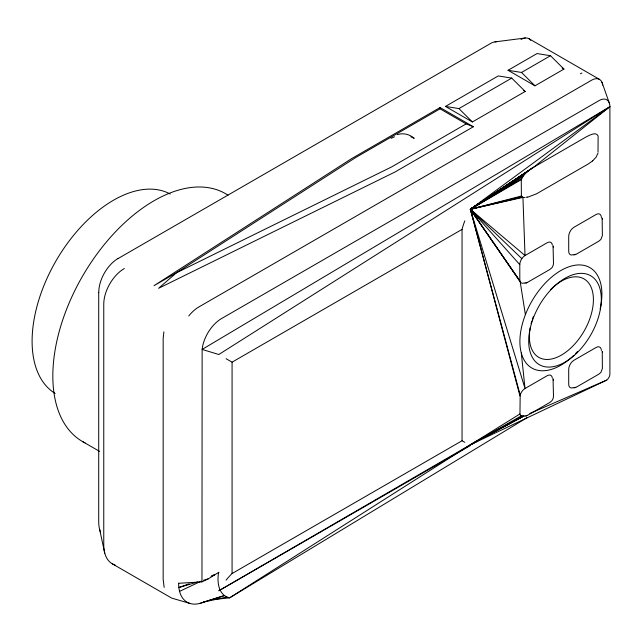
<?xml version="1.0" encoding="UTF-8"?>
<svg xmlns="http://www.w3.org/2000/svg" width="642" height="642" viewBox="0 0 642 642"><rect width="100%" height="100%" fill="white"/><g stroke="black" fill="none" stroke-linecap="round" stroke-linejoin="round"><path stroke-width="0.96" d="M598.015 151.801L598.119 136.056C596.185 131.08 588.963 135.614 585.769 137.131L533.63 167.233C528.687 170.483 522.66 174.271 521.28 180.418L521.384 196.043L522.933 197.383L524.891 197.503M163.87 331.882L163.164 338.43L163.164 579.309L164.159 587.414M552.345 378.002A7.415 4.277 -60 0 0 547.144 375.739L525.02 388.514A7.415 4.277 -60 0 0 520.172 395.047L519.956 413.954A7.415 4.277 -60 0 0 521.312 415.888L524.337 415.864L470.361 444.77L218.81 590.776L470.361 445.548L470.361 444.77L519.956 413.954M218.529 572.68L218.81 572.311L218.529 572.68A37.565 21.515 -60.9 0 0 229.611 597.846L526.938 417.725M598.071 152.876L596.161 157.089L592.63 160.909M592.735 160.821L588.409 163.879L536.535 193.828L527.708 197.198M532.017 168.212L470.361 209.276L519.956 395.921M528.904 170.419L470.361 209.276L520.172 395.047M527.451 171.607L470.361 209.276L525.02 388.514L521.296 352.964M526.111 172.826L470.361 209.276L520.172 281.605L525.389 314.676M178.556 583.289L201.965 581.885L202.134 349.433A27.694 15.986 -60 0 1 221.554 318.56L599.211 100.521A15.111 8.723 -60 0 1 609.9 106.692L609.9 373.973A5.288 3.049 -60 0 1 606.65 380.136L470.361 444.77L229.611 597.846L213.128 599.596M201.965 581.885L208.361 578.811L218.577 572.447M524.891 174.046L470.361 209.276L520.172 281.605A7.415 4.277 -60 0 0 524.337 282.889M523.832 175.258L470.361 209.276L519.956 280.979M522.933 176.438L470.361 209.276L519.779 264.624L519.819 280.281M521.697 178.604L470.361 209.276L521.826 258.638M521.384 179.567L470.361 209.276L525.02 255.54L547.144 242.764A7.415 4.277 -60 0 1 552.345 245.027M118.048 258.565L490.945 43.279A15.023 8.675 -60 0 1 496.226 41.874M473.355 126.763L440.059 107.543L351.84 158.478L154.032 285.666L176.414 272.802L355.54 157.627L440.059 108.827L466.148 123.89L473.355 126.763L394.999 172L158.606 288.298L176.414 272.802L391.54 166.968L466.148 123.89M445.46 106.42L498.272 75.933L511.73 78.099L525.188 91.469L472.384 121.964L445.46 106.42L458.926 108.594L472.384 121.964M508.055 70.283L537.041 53.551L550.499 55.718L563.957 69.087L534.971 85.819L508.055 70.283L521.513 72.458L534.971 85.819M458.926 108.594L511.73 78.099M521.513 72.458L550.499 55.718M226.064 358.701L232.075 362.168L462.047 229.395A65.388 53.39 -60 0 1 464.8 220.864M226.064 580.175A65.388 53.39 -60 0 1 232.075 573.523L462.047 440.749L462.047 229.395M521.312 415.888L470.361 444.77L523.663 416.096M522.395 416.217L470.361 444.77L523.013 416.217M580.432 73.782L581.901 73.044M573.691 254.986L576.781 253.927L598.793 241.215L600.92 239.418L602.381 235.566L602.148 218.039L602.348 219.099M524.755 283.242L527.844 282.183L549.865 269.471L551.992 267.666L553.147 265.475L553.484 263.196L553.051 245.766M573.691 387.961L576.781 386.901L598.793 374.19L600.92 372.392L602.381 368.54L602.252 351.543M524.755 416.209L527.844 415.149L549.865 402.438L551.992 400.64L553.147 398.449L553.484 396.17L553.051 378.74M179.535 591.402L201.147 581.146M211.049 576.444L214.653 574.734L211.82 575.738M391.106 138.319L394.493 136.818M529.819 413.48L606.65 380.136M189.181 583.819L178.805 587.526L197.872 581.909M574.791 254.762L575.81 254.409M526.408 282.825L526.881 282.665M525.854 283.018L526.376 282.841M574.791 387.736L575.304 387.559M575.336 387.543L575.81 387.383M525.854 415.984L526.376 415.807M526.408 415.799L526.881 415.631M199.863 603.368L224.475 595.543L203.554 602.092L226.899 596.98M203.594 580.224L208.361 578.811M521.384 196.043L470.361 209.276L609.9 106.692L202.134 349.433L218.81 354.504L609.9 106.692L533.63 167.233L470.361 209.276L522.933 197.383L525.02 255.54A7.415 4.277 -60 0 0 519.779 264.624M526.111 197.327L527.451 196.99M521.697 196.637L470.361 209.276L522.219 197.086M397.334 134.627C403.16 132.717 409.676 134.25 414.226 138.319L410.84 136.818M494.982 41.882L525.325 37.99M189.807 603.392L171.671 598.095L112.27 563.804M599.548 79.407L528.968 38.697M562.223 68.084L563.957 69.087M523.455 90.466L525.188 91.469M462.047 440.749L464.8 442.338M82.465 441.511L99.534 451.366M601.955 82.224L609.539 103.707M99.646 529.473L104.75 553.115M602.252 351.575L602.348 352.073M553.211 246.287L553.42 247.347M553.211 379.262L553.42 380.321M440.059 107.543L440.059 108.827M232.075 362.168L232.075 573.523M98.716 292.343L98.716 521.745A39.339 22.711 -60 0 0 100.465 531.985M124.331 268.517A29.083 16.788 -60 0 0 103.763 304.131L103.763 545.01A41.056 23.706 -60 0 0 115.127 565.04M98.796 292.295A27.526 15.889 -60 0 1 118.048 258.469M550.459 289.711A45.277 26.137 -60 0 1 593.039 294.229A45.277 26.137 -60 0 1 560.041 355.853A45.277 26.137 -60 0 1 530.292 327.372M531.078 323.761A45.277 26.137 -60 0 1 531.825 321.064M532.387 319.251A45.277 26.137 -60 0 1 533.333 316.546M205.047 601.498A40.863 23.593 -60 0 1 178.645 583.241M188.74 315.976A28.593 16.507 -60 0 1 198.924 306.916L591.691 80.154A15.793 9.116 -60 0 1 602.686 85.073M55.124 393.426A115.127 66.471 -60 0 1 55.942 260.981A115.127 66.471 -60 0 1 170.234 194.044M521.031 39.483A15.873 9.165 -60 0 1 530.749 40.35M573.563 355.572A57.989 33.48 -60 0 1 520.148 346.592A57.989 33.48 -60 0 1 564.711 268.508A57.989 33.48 -60 0 1 600.118 309.035M577.583 351.463A57.989 33.48 -60 0 1 575.585 353.565M85.049 442.9A143.086 82.609 -60 0 1 82.465 276.293A143.086 82.609 -60 0 1 228.038 195.224M601.137 216.081A7.415 4.277 -60 0 0 596.073 214.516L573.948 227.292A7.415 4.277 -60 0 0 568.708 236.368L568.708 251.271A7.415 4.277 -60 0 0 573.266 254.641M601.273 216.779A7.415 4.277 -60 0 1 601.321 217.542M601.137 349.055A7.415 4.277 -60 0 0 596.073 347.491L573.948 360.266A7.415 4.277 -60 0 0 568.708 369.343L568.708 384.237A7.415 4.277 -60 0 0 573.266 387.608M601.273 349.754A7.415 4.277 -60 0 1 601.321 350.516M574.405 355.283A51.336 29.636 -60 0 0 590.68 275.755A51.336 29.636 -60 0 0 529.947 329.611A51.336 29.636 -60 0 0 574.405 355.283"/></g></svg>
